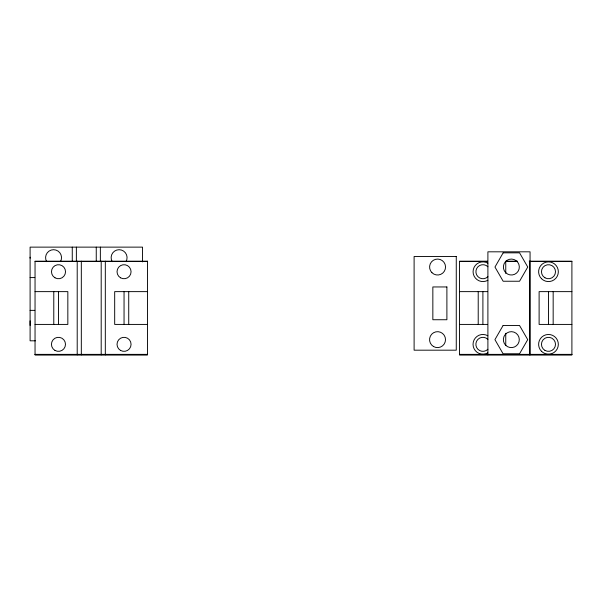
<?xml version="1.0" encoding="UTF-8"?>
<svg xmlns="http://www.w3.org/2000/svg" width="602" height="602" viewBox="0 0 602 602"><rect width="100%" height="100%" fill="white"/><g stroke="black" fill="none" stroke-linecap="round" stroke-linejoin="round"><path stroke-width="0.9" d="M30.1 325.404L30.1 320.858M30.1 258.16L30.1 257.182M487.582 261.185L459.476 261.185L459.476 354.871L571.9 354.871L571.9 261.185L529.263 261.185M517.509 261.185L505.755 261.185L505.755 273.361M35.044 261.456L147.467 261.456M459.476 261.456L487.582 261.456M506.32 261.456L516.629 261.456M529.745 261.456L571.9 261.456M30.1 277.582L34.788 277.582M35.044 291.631L67.838 291.631L67.838 324.418L35.044 324.418M147.467 291.631L114.681 291.631L114.681 324.418L147.467 324.418M459.476 291.631L487.582 291.631M571.9 291.631L539.114 291.631L539.114 324.418L571.9 324.418M30.1 310.369L34.788 310.369M459.476 324.418L487.582 324.418M35.413 340.815L30.1 340.815L30.1 247.129L142.523 247.129L142.523 261.893M35.044 354.367L147.467 354.367M459.476 354.367L571.9 354.367M35.044 354.751L147.467 354.751M459.476 354.751L571.9 354.751M553.163 291.631L553.163 324.418M548.482 291.631L548.482 324.418M530.061 354.871L530.061 251.817L487.898 251.817L487.898 354.871M529.745 261.185L529.745 354.871M505.755 333.32L505.755 345.503M482.902 291.631L482.902 324.418M478.214 291.631L478.214 324.418M128.73 291.631L128.73 324.418M124.05 291.631L124.05 324.418M105.312 261.185L105.312 354.871M101.196 261.185L101.196 354.871M100.361 247.129L100.361 261.185M96.252 247.129L96.252 261.185M81.323 261.185L81.323 354.871M77.206 261.185L77.206 354.871M76.371 247.129L76.371 261.185M72.263 247.129L72.263 261.185M58.469 291.631L58.469 324.418M53.781 291.631L53.781 324.418M487.868 280.261A9.858 9.858 0 0 1 473.074 271.72A9.858 9.858 0 0 1 487.868 263.187M487.831 352.87A9.858 9.858 0 0 1 473.037 344.329A9.858 9.858 0 0 1 487.831 335.788M487.906 276.694A7.028 7.028 0 0 1 477.965 276.694A7.028 7.028 0 0 1 477.965 266.754A7.028 7.028 0 0 1 487.906 266.754M487.868 349.295A7.028 7.028 0 0 1 477.928 349.295A7.028 7.028 0 0 1 477.928 339.362A7.028 7.028 0 0 1 487.868 339.362M46.655 261.659A7.969 7.969 0 0 1 53.555 249.702A7.969 7.969 0 0 1 60.463 261.659M112.198 261.659A7.969 7.969 0 0 1 119.098 249.702A7.969 7.969 0 0 1 126.006 261.659M503.159 252.84L494.964 267.04L503.159 281.239L519.556 281.239L527.751 267.04L519.556 252.84L503.159 252.84M503.121 325.449L494.927 339.648L503.121 353.841L519.518 353.841L527.713 339.648L519.518 325.449L503.121 325.449M456.263 256.497L414.108 256.497L414.108 350.183L456.263 350.183L456.263 256.497M147.467 261.185L35.044 261.185L35.044 354.871L147.467 354.871L147.467 261.185M446.895 286.951L432.846 286.951L432.846 319.737L446.895 319.737L446.895 286.951M541.507 278.696A9.858 9.858 0 0 0 558.001 274.279A9.858 9.858 0 0 0 545.924 262.201A9.858 9.858 0 0 0 541.507 278.696M541.507 351.305A9.858 9.858 0 0 0 558.001 346.88A9.858 9.858 0 0 0 545.924 334.802A9.858 9.858 0 0 0 541.507 351.305M544.968 277.808A7.028 7.028 0 0 0 555.503 271.72A7.028 7.028 0 0 0 544.968 265.64A7.028 7.028 0 0 0 544.968 277.808M544.968 350.417A7.028 7.028 0 0 0 555.503 344.329A7.028 7.028 0 0 0 544.968 338.241A7.028 7.028 0 0 0 544.968 350.417M505.725 272.676A7.969 7.969 0 0 0 519.059 269.102A7.969 7.969 0 0 0 509.292 259.342A7.969 7.969 0 0 0 505.725 272.676M505.688 345.285A7.969 7.969 0 0 0 519.022 341.71A7.969 7.969 0 0 0 509.254 331.943A7.969 7.969 0 0 0 505.688 345.285M431.927 272.676A7.969 7.969 0 0 0 445.269 269.102A7.969 7.969 0 0 0 435.502 259.342A7.969 7.969 0 0 0 431.927 272.676M433.545 346.549A7.969 7.969 0 0 0 445.503 339.648A7.969 7.969 0 0 0 433.545 332.74A7.969 7.969 0 0 0 433.545 346.549M120.535 277.808A7.028 7.028 0 0 0 131.07 271.72A7.028 7.028 0 0 0 120.535 265.64A7.028 7.028 0 0 0 120.535 277.808M54.955 350.417A7.028 7.028 0 0 0 65.49 344.329A7.028 7.028 0 0 0 54.955 338.241A7.028 7.028 0 0 0 54.955 350.417M120.535 350.417A7.028 7.028 0 0 0 131.07 344.329A7.028 7.028 0 0 0 120.535 338.241A7.028 7.028 0 0 0 120.535 350.417M54.993 277.808A7.028 7.028 0 0 0 65.528 271.72A7.028 7.028 0 0 0 54.993 265.64A7.028 7.028 0 0 0 54.993 277.808"/></g></svg>
